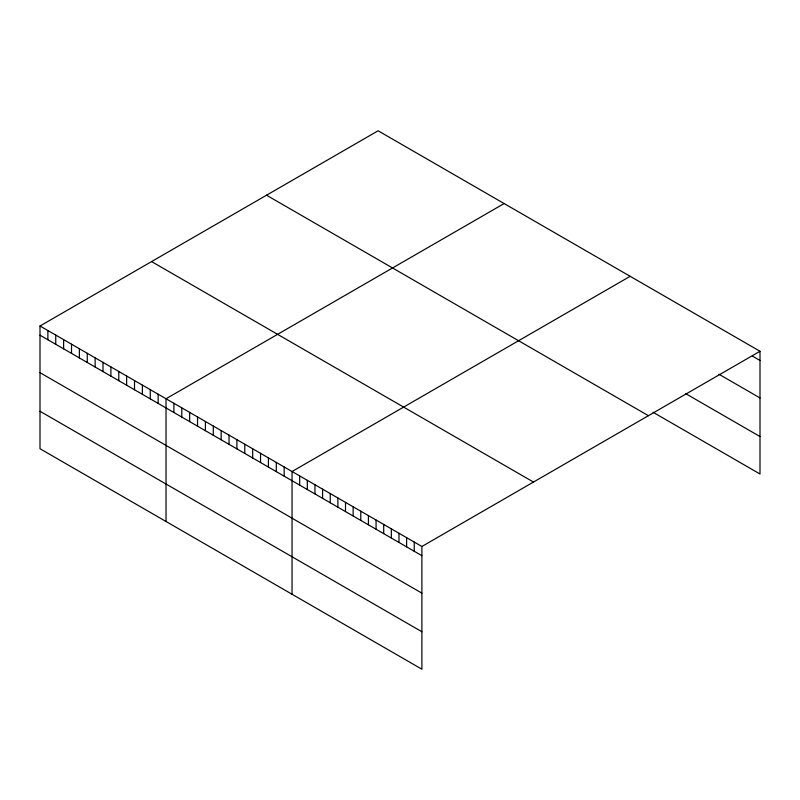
<?xml version="1.0" encoding="UTF-8"?>
<svg xmlns="http://www.w3.org/2000/svg" width="800" height="800" viewBox="0 0 800 800"><rect width="100%" height="100%" fill="white"/><g stroke="black" fill="none" stroke-linecap="round" stroke-linejoin="round"><path stroke-width="1.2" d="M40 326L421.89 546.48L421.89 669.21L40 448.73L40 326L378.11 130.79L760 351.27L760 474L653.07 412.27M504.13 203.55L166.02 398.76L166.02 521.49M630.16 276.31L292.05 471.52L292.05 594.24M421.89 546.48L760 351.27M752.36 356.07L760 360.48M718.95 374.24L760 397.94M685.53 393.55L760 436.54M266.53 195.21L648.42 415.69M151.58 261.58L533.47 482.06M40 335.2L421.89 555.68M40 372.66L421.89 593.15M40 411.26L421.89 631.74M414.25 542.07L414.25 551.27M406.62 537.66L406.62 546.86M398.98 533.25L398.98 542.45M391.34 528.84L391.34 538.04M383.7 524.43L383.7 533.63M376.06 520.02L376.06 529.22M368.43 515.61L368.43 524.81M360.79 511.2L360.79 520.4M353.15 506.79L353.15 515.99M345.51 502.38L345.51 511.58M337.88 497.97L337.88 507.18M330.24 493.56L330.24 502.77M322.6 489.15L322.6 498.36M314.96 484.74L314.96 493.95M307.32 480.33L307.32 489.54M299.69 475.92L299.69 485.13M284.17 466.97L284.17 476.17M276.3 462.42L276.3 471.62M268.42 457.87L268.42 467.07M260.54 453.33L260.54 462.53M252.67 448.78L252.67 457.98M244.79 444.23L244.79 453.43M236.91 439.68L236.91 448.88M229.04 435.14L229.04 444.34M221.16 430.59L221.16 439.79M213.28 426.04L213.28 435.24M205.41 421.49L205.41 430.69M197.53 416.95L197.53 426.15M189.65 412.4L189.65 421.6M181.78 407.85L181.78 417.05M173.9 403.3L173.9 412.51M158.15 394.21L158.15 403.41M150.27 389.66L150.27 398.86M142.39 385.11L142.39 394.32M134.52 380.57L134.52 389.77M126.64 376.02L126.64 385.22M118.77 371.47L118.77 380.67M110.89 366.92L110.89 376.13M103.01 362.38L103.01 371.58M95.14 357.83L95.14 367.03M87.26 353.28L87.26 362.48M79.38 348.73L79.38 357.94M71.51 344.19L71.51 353.39M63.63 339.64L63.63 348.84M55.75 335.09L55.75 344.29M47.88 330.54L47.88 339.75"/></g></svg>
